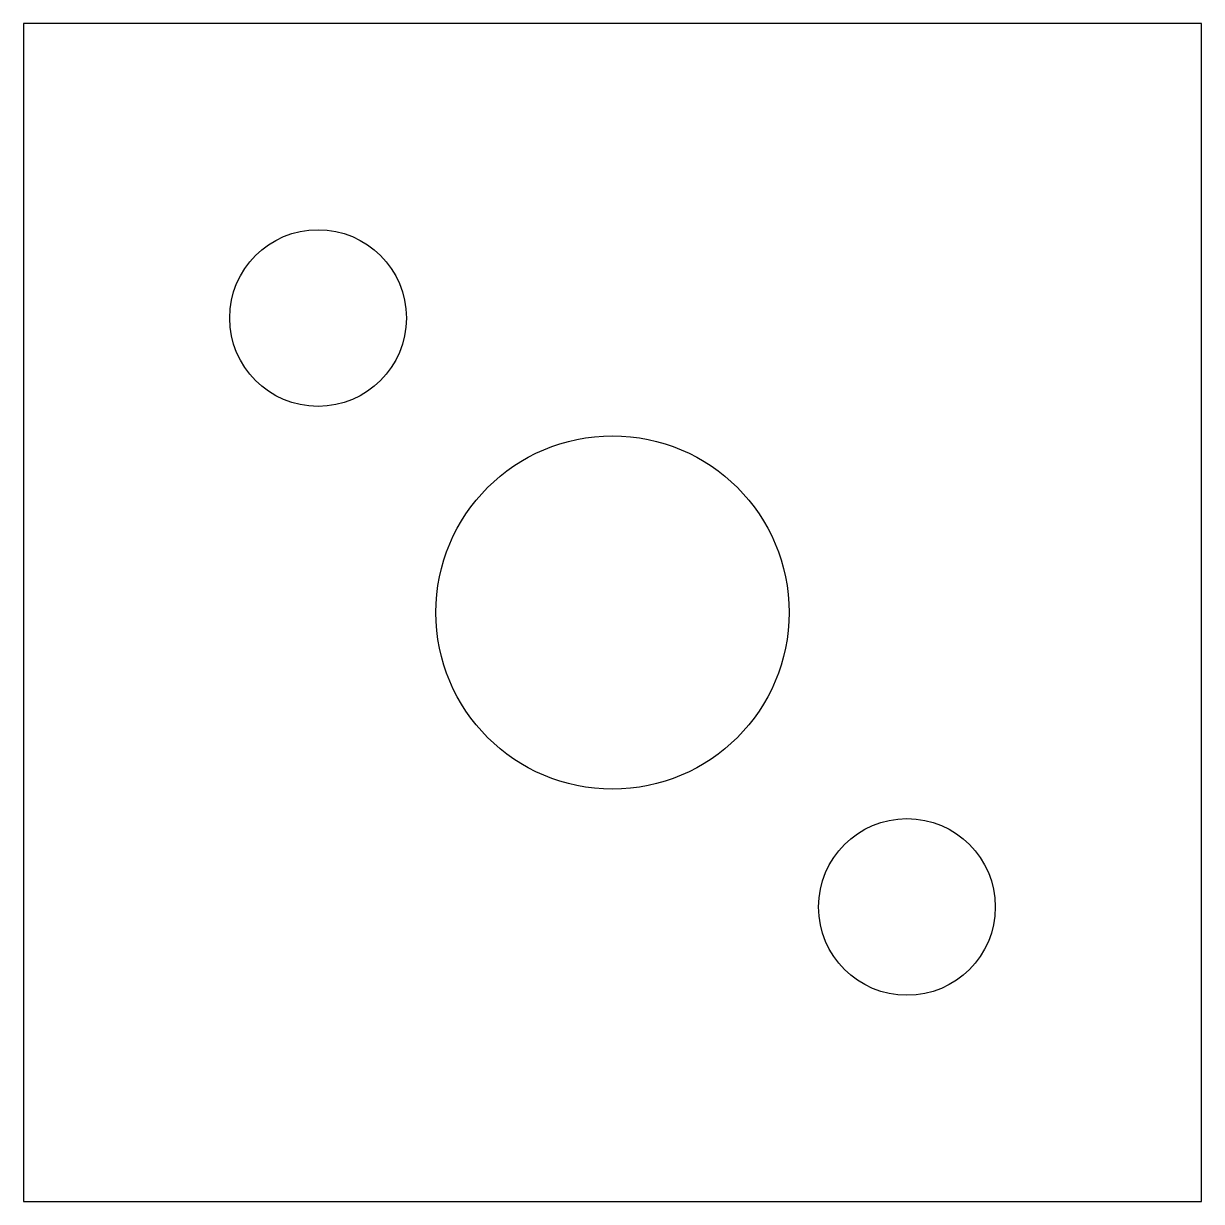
# Model space of a CAD drawing. Header units: inches. Extents: x 0 to 10, y 0 to 10.
import ezdxf

# ---------------------------------------------------------------- set-up
doc = ezdxf.new("R2010")
doc.units = ezdxf.units.IN
doc.header["$MEASUREMENT"] = 0

msp = doc.modelspace()

# ---------------------------------------------------------------- linework, layer by layer
msp.add_lwpolyline([(0, 0), (10, 0), (10, 10), (0, 10)], close=True)
for centre, radius in [((2.5, 7.5), 0.75), ((5, 5), 1.5), ((7.5, 2.5), 0.75)]:
    msp.add_circle(centre, radius)

doc.saveas('drawing.dxf')
